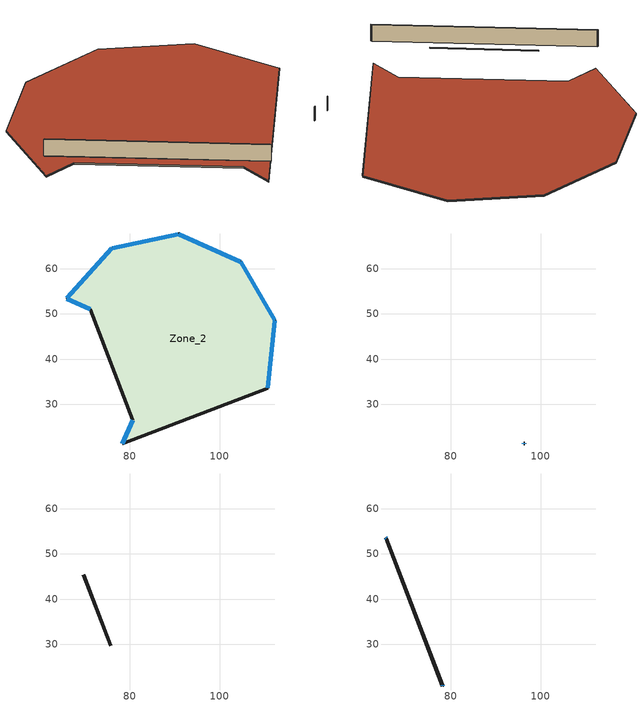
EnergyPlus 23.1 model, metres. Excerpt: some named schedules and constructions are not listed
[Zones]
Zone_2
 floor ground (Zone_2:f9UnderGroundSlabCF): 110.62,33.53 78.41,21.17 80.76,26.46 71.33,51.02 66.04,53.38 76.13,64.59 90.88,67.72 104.66,61.59 112.2,48.53 z0
 wall outside (90.1-2019 Nonresidential CZ 0 Exterior Wall (Mass)): 110.62,33.53 112.2,48.53 104.66,61.59 90.88,67.72 76.13,64.59 66.04,53.38 71.33,51.02 80.76,26.46 78.41,21.17 110.62,33.53 z0:0.25
 window (90.1-2019 Nonresidential CZ 0 Glazing (Operable)): 110.63,33.61 112.19,48.45 / 112.16,48.6 104.7,61.52 / 104.58,61.62 90.95,67.69 / 90.8,67.7 76.21,64.6 / 76.08,64.53 66.1,53.44 / 66.11,53.35 71.26,51.06 / 80.73,26.38 78.44,21.24 z0.08:0.17
 roof outside (300mmInsulation 200mmConcrete): 110.62,33.53 112.2,48.53 104.66,61.59 90.88,67.72 76.13,64.59 66.04,53.38 71.33,51.02 80.76,26.46 78.41,21.17 110.56,33.41 z0.25
Zone_3
 wall outside (90.1-2019 Nonresidential CZ 0 Exterior Wall (Mass)): 96.44,21.26 96.43,21.32 96.28,21.3 96.29,21.24 96.44,21.26 z1.45:3.93
 window (90.1-2019 Nonresidential CZ 0 Glazing (Operable)): 96.43,21.29 96.43,21.3 / 96.28,21.28 96.28,21.26 z1.47:3.91; 96.34,21.25 96.38,21.26 / 96.37,21.32 96.33,21.31 z1.5:3.88
Zone_0
 floor outside (90.1-2019 Nonresidential CZ 0 Exterior Floor (Mass)): 69.78,45.41 69.83,45.4 75.88,29.63 75.85,29.59 69.77,45.34 z3.5
 wall outside (90.1-2019 Nonresidential CZ 0 Exterior Wall (Mass)): 69.78,45.41 75.85,29.59 / 75.88,29.63 69.83,45.4 z3.5:3.65
 roof outside (300mmInsulation 200mmConcrete): 69.78,45.41 75.85,29.59 75.88,29.63 69.83,45.4 z3.65
Zone_1
 floor outside (90.1-2019 Nonresidential CZ 0 Exterior Floor (Mass)): 65.59,53.58 65.79,53.49 78.29,20.92 78.2,20.71 65.53,53.46 z4
 wall outside (90.1-2019 Nonresidential CZ 0 Exterior Wall (Mass)): 65.79,53.49 65.59,53.58 78.2,20.71 78.29,20.92 65.79,53.49 z4:7
 window (90.1-2019 Nonresidential CZ 0 Glazing (Operable)): 65.74,53.51 65.63,53.56 / 78.23,20.76 78.27,20.87 z4.05:6.95
 roof outside (300mmInsulation 200mmConcrete): 65.59,53.58 78.2,20.71 78.29,20.92 65.79,53.49 z7
[Schedule:Day:Hourly]
e875c2c1-33eb-4340-bac8-a56c702561a6: Fraction, 0, 0, 0, 0, 0, 0, 0, 0, 0, 1, 1, 1, 1, 1, 1, 1, 1, 1, 0, 0, 0, 0, 0, 0
70825f18-8da8-4332-bfc3-61e7c4e8bcef: Fraction, 0, 0, 0, 0, 0, 0, 0, 0, 0, 0, 1, 1, 1, 1, 1, 1, 1, 1, 0, 0, 0, 0, 0, 0
729573d7-71c6-42c8-85f7-d8f8c66a5f79: Fraction, 0, 0, 0, 0, 0, 0, 0, 0, 0, 1, 1, 1, 1, 1, 1, 1, 1, 0, 0, 0, 0, 0, 0, 0
524e99be-5b03-43ee-a7de-44d49b4768ec: Fraction, 0, 0, 0, 0, 1, 1, 1, 1, 0, 0, 1, 1, 0, 0, 0, 0, 0, 0, 0, 0, 0, 0, 0, 0
92692186-2f7f-4d47-890e-6b92332f1f8b: Fraction, 0, 1, 1, 1, 1, 1, 1, 1, 1, 1, 0, 0, 0, 0, 0, 1, 1, 0, 0, 0, 0, 0, 0, 0
adbe388b-5265-4435-8fb8-9c1409357593: Fraction, 1, 1, 1, 0, 1, 1, 1, 1, 0, 0, 1, 1, 1, 1, 1, 1, 1, 1, 0, 0, 0, 0, 0, 0
b7d54bdb-6fd5-4be0-81e5-f27381500a62: Fraction, 0, 1, 0, 0, 0, 0, 0, 0, 0, 0, 1, 0, 0, 0, 1, 1, 1, 1, 1, 0, 0, 0, 0, 1
929197b3-745d-4a7f-b3dd-b51471b3c15e: Fraction, 1, 1, 1, 1, 1, 0, 1, 1, 1, 0, 0, 0, 0, 1, 1, 0, 0, 0, 0, 0, 0, 0, 0, 1
66f1f53c-8ac4-4087-b2ab-c92052b2bb0e: Fraction, 1, 1, 1, 1, 1, 1, 0, 0, 0, 0, 0, 1, 1, 1, 1, 1, 1, 0, 0, 0, 0, 0, 0, 0
012405a5-b53c-4477-8b05-fd745fe6442c: Fraction, 0, 1, 1, 1, 1, 1, 1, 0, 0, 0, 0, 1, 1, 1, 1, 0, 0, 0, 0, 0, 0, 0, 0, 0
17c84cb2-c399-4a9a-8634-239cc3e22d39: Fraction, 0, 0, 1, 1, 1, 1, 1, 0, 0, 0, 1, 1, 1, 1, 0, 0, 0, 0, 0, 0, 0, 0, 0, 0
38ba1d42-4031-4eeb-83e0-3573a33b264c: Fraction, 1, 1, 1, 1, 1, 1, 1, 1, 1, 0, 0, 0, 0, 0, 0, 0, 0, 0, 1, 1, 1, 1, 1, 1
76399463-018d-48cb-9062-cbabc5357765: Fraction, 1, 1, 1, 1, 1, 1, 1, 0, 0, 1, 1, 1, 0, 0, 0, 0, 0, 0, 0, 0, 0, 0, 0, 0
4d96ae34-a9eb-4f39-ab75-0a0641c9e9d9: Fraction, 1, 1, 1, 1, 1, 1, 1, 1, 0, 1, 1, 0, 0, 0, 1, 1, 0, 0, 0, 0, 0, 0, 0, 0
f68b3fb3-0a50-4257-b3a4-2aa5638a6c26: Fraction, 0, 0, 0, 1, 1, 1, 0, 0, 0, 1, 1, 1, 1, 1, 1, 1, 1, 1, 0, 0, 0, 0, 0, 0
33c2fc03-03cb-478d-8977-c07d333add81: Fraction, 0, 0, 0, 0, 0, 0, 0, 1, 1, 1, 1, 0, 0, 0, 0, 0, 0, 0, 0, 0, 0, 0, 0, 1
f18a85af-238c-4b20-a0c4-13b0550cfc4d: Fraction, 1, 1, 1, 1, 1, 1, 1, 1, 0, 0, 0, 1, 1, 1, 1, 0, 0, 0, 1, 1, 1, 1, 1, 1
5f8b2cdf-1494-4ebc-83ec-6081a9e8d121: Fraction, 1, 1, 1, 1, 1, 1, 1, 1, 1, 1, 1, 1, 1, 1, 1, 0, 0, 0, 0, 1, 1, 1, 0, 1
f79cb550-feb6-4479-8f34-08a952cc3020: Fraction, 1, 1, 1, 1, 1, 1, 1, 1, 0, 0, 1, 1, 0, 1, 0, 0, 0, 0, 0, 0, 0, 0, 0, 1
029c0c60-348a-4398-b7cb-0039879f5b0a: Fraction, 1, 1, 1, 1, 1, 1, 1, 0, 0, 0, 1, 0, 0, 0, 0, 0, 0, 0, 0, 1, 1, 1, 1, 1
df680b18-d2be-4927-9691-c3d6fa0828a0: Fraction, 1, 1, 1, 1, 1, 0, 0, 0, 0, 0, 1, 1, 1, 1, 1, 1, 1, 0, 0, 0, 0, 0, 0, 0
290182e4-68d6-4a4b-b00e-7052e87edb71: Fraction, 1, 1, 1, 1, 1, 1, 1, 1, 1, 1, 0, 0, 0, 0, 0, 0, 1, 0, 0, 0, 0, 0, 0, 0
423a57e6-67cb-43aa-9bc5-75339efd9b68: Fraction, 1, 1, 1, 1, 1, 1, 1, 1, 1, 1, 1, 1, 0, 0, 0, 0, 0, 0, 0, 0, 0, 1, 1, 1
ce864e3c-a789-4391-997a-7b8d331ae3b5: Fraction, 1, 1, 1, 1, 1, 1, 1, 0, 0, 0, 1, 1, 1, 1, 1, 1, 1, 0, 0, 0, 0, 1, 1, 1
c3a0d53d-5b1b-461d-b35c-36ea7dfdfa06: Fraction, 1, 1, 1, 1, 1, 1, 1, 1, 0, 0, 1, 1, 1, 1, 0, 1, 1, 1, 1, 1, 1, 1, 1, 1
[Schedule:Week:Daily]
CoolAvail_Zone_3_38: 92692186-2f7f-4d47-890e-6b92332f1f8b, adbe388b-5265-4435-8fb8-9c1409357593, 524e99be-5b03-43ee-a7de-44d49b4768ec, b7d54bdb-6fd5-4be0-81e5-f27381500a62, 929197b3-745d-4a7f-b3dd-b51471b3c15e, 66f1f53c-8ac4-4087-b2ab-c92052b2bb0e, 012405a5-b53c-4477-8b05-fd745fe6442c, 92692186-2f7f-4d47-890e-6b92332f1f8b, 92692186-2f7f-4d47-890e-6b92332f1f8b, 92692186-2f7f-4d47-890e-6b92332f1f8b, 92692186-2f7f-4d47-890e-6b92332f1f8b, 92692186-2f7f-4d47-890e-6b92332f1f8b
CoolAvail_Zone_3_39: e875c2c1-33eb-4340-bac8-a56c702561a6, 17c84cb2-c399-4a9a-8634-239cc3e22d39, 38ba1d42-4031-4eeb-83e0-3573a33b264c, 76399463-018d-48cb-9062-cbabc5357765, 4d96ae34-a9eb-4f39-ab75-0a0641c9e9d9, f68b3fb3-0a50-4257-b3a4-2aa5638a6c26, 70825f18-8da8-4332-bfc3-61e7c4e8bcef, e875c2c1-33eb-4340-bac8-a56c702561a6, e875c2c1-33eb-4340-bac8-a56c702561a6, e875c2c1-33eb-4340-bac8-a56c702561a6, e875c2c1-33eb-4340-bac8-a56c702561a6, e875c2c1-33eb-4340-bac8-a56c702561a6
CoolAvail_Zone_3_40: 729573d7-71c6-42c8-85f7-d8f8c66a5f79, 33c2fc03-03cb-478d-8977-c07d333add81, f18a85af-238c-4b20-a0c4-13b0550cfc4d, 5f8b2cdf-1494-4ebc-83ec-6081a9e8d121, f79cb550-feb6-4479-8f34-08a952cc3020, 029c0c60-348a-4398-b7cb-0039879f5b0a, df680b18-d2be-4927-9691-c3d6fa0828a0, 729573d7-71c6-42c8-85f7-d8f8c66a5f79, 729573d7-71c6-42c8-85f7-d8f8c66a5f79, 729573d7-71c6-42c8-85f7-d8f8c66a5f79, 729573d7-71c6-42c8-85f7-d8f8c66a5f79, 729573d7-71c6-42c8-85f7-d8f8c66a5f79
CoolAvail_Zone_3_41: 290182e4-68d6-4a4b-b00e-7052e87edb71, 423a57e6-67cb-43aa-9bc5-75339efd9b68, ce864e3c-a789-4391-997a-7b8d331ae3b5, c3a0d53d-5b1b-461d-b35c-36ea7dfdfa06, 1cf9d5d0-e01f-4b62-b737-a25d9e5950db, af0615d9-d202-40b1-9b89-4090d86302e1, c6447eec-3a58-4f37-8906-a21e231ef2c3, 290182e4-68d6-4a4b-b00e-7052e87edb71, 290182e4-68d6-4a4b-b00e-7052e87edb71, 290182e4-68d6-4a4b-b00e-7052e87edb71, 290182e4-68d6-4a4b-b00e-7052e87edb71, 290182e4-68d6-4a4b-b00e-7052e87edb71
CoolAvail_Zone_3_42: faffb24f-30e2-4082-bf1a-b9cf3b0624f0, f7426cb6-5e14-4a87-8614-6193fd1f26c7, 95b07865-250e-4d42-bd75-f7c29cb04c75, a93670e1-612f-40aa-b1d6-57e1b49ab159, 3816190b-fb87-4db3-b7a4-245fadef04b7, 3c5e134f-e485-4f62-b171-e24513e50e91, f62859df-728a-4610-a99e-01ac8130418d, faffb24f-30e2-4082-bf1a-b9cf3b0624f0, faffb24f-30e2-4082-bf1a-b9cf3b0624f0, faffb24f-30e2-4082-bf1a-b9cf3b0624f0, faffb24f-30e2-4082-bf1a-b9cf3b0624f0, faffb24f-30e2-4082-bf1a-b9cf3b0624f0
CoolAvail_Zone_3_43: 5a3c6661-a333-42d6-b0d7-29f69606541b, abe93fb1-ed84-450c-9a2c-cf57605837b7, 2fe5a8a2-e6a3-40d4-914c-bfccdf285b50, ef2d0706-9c20-4c88-99e1-a95dd35bcc12, a946dff7-b527-43cb-b0c9-4201fb89c084, 605b4103-465c-42a6-953f-f3eb62e5f47d, e6760a35-8cc3-48bd-b8bb-57fa78c38ade, 5a3c6661-a333-42d6-b0d7-29f69606541b, 5a3c6661-a333-42d6-b0d7-29f69606541b, 5a3c6661-a333-42d6-b0d7-29f69606541b, 5a3c6661-a333-42d6-b0d7-29f69606541b, 5a3c6661-a333-42d6-b0d7-29f69606541b
CoolAvail_Zone_3_44: f173482a-a385-42b7-ad15-f5ccdc01c150, d7b48fce-3c67-4916-81ea-7ac9c75cc52f, 3d7a62b3-9486-419e-aeda-0af0b3e7cea8, 92e7d265-78d5-46a2-bc65-9801fdca2dc1, dde987ef-9efa-4d26-81ae-43e1800f5d77, cfc57363-e6de-41f1-8fdb-480f123920e9, c1d14a0c-6b72-4cd9-845d-1ee67bf4291a, f173482a-a385-42b7-ad15-f5ccdc01c150, f173482a-a385-42b7-ad15-f5ccdc01c150, f173482a-a385-42b7-ad15-f5ccdc01c150, f173482a-a385-42b7-ad15-f5ccdc01c150, f173482a-a385-42b7-ad15-f5ccdc01c150
CoolAvail_Zone_3_45: 181ea847-d0de-423a-abf4-fb0490819151, 63b8096c-c989-4ed2-b6ba-e0561cdfc7f0, 43d6fa5a-dd79-47b1-b502-a4c22b988c45, 00ae2bac-767f-4cb2-b48c-2879ed9d14a3, 38ba1d42-4031-4eeb-83e0-3573a33b264c, e85306c3-c536-4f2d-a4a0-d5ec66197726, 181ea847-d0de-423a-abf4-fb0490819151, 181ea847-d0de-423a-abf4-fb0490819151, 181ea847-d0de-423a-abf4-fb0490819151, 181ea847-d0de-423a-abf4-fb0490819151, 181ea847-d0de-423a-abf4-fb0490819151, 181ea847-d0de-423a-abf4-fb0490819151
CoolAvail_Zone_3_46: 739ec7ec-4bc1-42b0-a918-989bfb21b101, f7426cb6-5e14-4a87-8614-6193fd1f26c7, 71392f6a-5dee-442b-8172-5635fb8a4c01, 90942d99-65ae-4ba7-b70a-98df309208e8, 91164fd0-b3ff-4f98-aa20-af2acce977ad, 03da1163-d572-4a78-a84f-729ea8fe82d9, d0882e66-2692-4ff9-b758-98cc1d9c5b9b, 739ec7ec-4bc1-42b0-a918-989bfb21b101, 739ec7ec-4bc1-42b0-a918-989bfb21b101, 739ec7ec-4bc1-42b0-a918-989bfb21b101, 739ec7ec-4bc1-42b0-a918-989bfb21b101, 739ec7ec-4bc1-42b0-a918-989bfb21b101
CoolAvail_Zone_3_47: 5566fbef-4d73-48ca-9f40-3ec1b5a72e10, 4f7a6507-690e-4bcb-94a9-3a9b44bc0920, 5e4f0f79-e0cc-4813-bf6a-406255feb666, 58501592-fb72-4966-adfa-d7013ecdc06d, fc049c40-90fe-4d66-80ea-19a751c3d522, e7c8b772-da3f-4bc5-81c8-dda3bdb91be2, 18bdfb9b-b7b3-45e3-8d93-77785f45fa99, 5566fbef-4d73-48ca-9f40-3ec1b5a72e10, 5566fbef-4d73-48ca-9f40-3ec1b5a72e10, 5566fbef-4d73-48ca-9f40-3ec1b5a72e10, 5566fbef-4d73-48ca-9f40-3ec1b5a72e10, 5566fbef-4d73-48ca-9f40-3ec1b5a72e10
CoolAvail_Zone_3_48: b06ec4cd-43dd-488c-bc95-c74ecea6d3b6, c260d8fb-5925-4963-a4eb-2edc12838b0b, 70f4e378-d05c-4dab-9667-142988e4f722, e8eab466-2624-41fb-8b0c-4664f74cbad2, b08382f8-313c-4907-b22a-d3ef89dbbf5c, e8a97a13-e9a6-4d8a-a8ab-fcbb9cc4c298, f6b3243c-2d84-46d5-9796-9a5ddf19fee4, b06ec4cd-43dd-488c-bc95-c74ecea6d3b6, b06ec4cd-43dd-488c-bc95-c74ecea6d3b6, b06ec4cd-43dd-488c-bc95-c74ecea6d3b6, b06ec4cd-43dd-488c-bc95-c74ecea6d3b6, b06ec4cd-43dd-488c-bc95-c74ecea6d3b6
CoolAvail_Zone_3_49: ccc1119f-6cab-4e5f-abcf-c8a57137b586, 747e64b5-3277-4deb-934e-619e16aec101, 86db980e-2567-4c6d-ae33-e71eae0df497, 9fc00d31-82bc-4145-96ae-a324d2d4ed51, fb244a17-40ff-4b78-91ff-975e53426f3a, 698c8480-a123-424b-9255-c1be9698df34, 173d5ee8-f15e-4ba2-a6ff-5900d6aee6d9, ccc1119f-6cab-4e5f-abcf-c8a57137b586, ccc1119f-6cab-4e5f-abcf-c8a57137b586, ccc1119f-6cab-4e5f-abcf-c8a57137b586, ccc1119f-6cab-4e5f-abcf-c8a57137b586, ccc1119f-6cab-4e5f-abcf-c8a57137b586
CoolAvail_Zone_3_50: 2e0d2c61-e113-4a01-bb40-a345935b6e79, f18a85af-238c-4b20-a0c4-13b0550cfc4d, 7ec5b542-a887-442b-b8ce-184d2c2f0b51, b04acb9c-f109-44fd-be02-8a185fb62990, e169b902-6cab-4e49-a51e-5d7198b16a8a, 8ddefea3-1229-4ff8-b10f-e600afa0ae3f, 2aee5d48-d086-401c-a08c-6c7f065cf294, 2e0d2c61-e113-4a01-bb40-a345935b6e79, 2e0d2c61-e113-4a01-bb40-a345935b6e79, 2e0d2c61-e113-4a01-bb40-a345935b6e79, 2e0d2c61-e113-4a01-bb40-a345935b6e79, 2e0d2c61-e113-4a01-bb40-a345935b6e79
CoolAvail_Zone_3_51: 3036f64c-65a6-4a0b-bfdd-eebf5f0624ba, d6353c2f-821b-4902-acc7-81d2d602c538, 120b24bb-0edf-411b-a657-c0eaacc17488, 4166575c-d4b6-49da-9164-6aa194fecd2f, 37011906-ee00-41e3-b5bc-c35b520f8c8b, 4fbf929c-7184-4de0-bcf3-c4286f14e9fa, 5d1ae596-6fe0-462f-a339-2f0c49455dfd, 3036f64c-65a6-4a0b-bfdd-eebf5f0624ba, 3036f64c-65a6-4a0b-bfdd-eebf5f0624ba, 3036f64c-65a6-4a0b-bfdd-eebf5f0624ba, 3036f64c-65a6-4a0b-bfdd-eebf5f0624ba, 3036f64c-65a6-4a0b-bfdd-eebf5f0624ba
CoolAvail_Zone_3_52: 72818214-ef4c-42ba-9fd9-47df546f0ad2, 72818214-ef4c-42ba-9fd9-47df546f0ad2, 72818214-ef4c-42ba-9fd9-47df546f0ad2, 72818214-ef4c-42ba-9fd9-47df546f0ad2, 72818214-ef4c-42ba-9fd9-47df546f0ad2, 72818214-ef4c-42ba-9fd9-47df546f0ad2, 72818214-ef4c-42ba-9fd9-47df546f0ad2, 72818214-ef4c-42ba-9fd9-47df546f0ad2, 72818214-ef4c-42ba-9fd9-47df546f0ad2, 72818214-ef4c-42ba-9fd9-47df546f0ad2, 72818214-ef4c-42ba-9fd9-47df546f0ad2, 72818214-ef4c-42ba-9fd9-47df546f0ad2
NatVentAvail_Zone_3_0: cda194cc-5e9d-4444-a2bb-011e9841d2bb, b83bdd8b-d4d8-44d2-9abb-3ad7ae13d9f2, ef836ff2-c3f8-41b3-b557-3f870a8d1886, 000c6241-fb89-4b48-b4a1-a8fd91b2f650, 13aac451-812e-4612-8802-8386084d1fea, 48ca6d5d-ad4b-4e5a-8059-33808514157c, 4bf29e69-8362-4e94-bd09-a3cbcc864303, cda194cc-5e9d-4444-a2bb-011e9841d2bb, cda194cc-5e9d-4444-a2bb-011e9841d2bb, cda194cc-5e9d-4444-a2bb-011e9841d2bb, cda194cc-5e9d-4444-a2bb-011e9841d2bb, cda194cc-5e9d-4444-a2bb-011e9841d2bb
NatVentAvail_Zone_3_1: 80639a06-5a60-45d1-afe1-75fcade8a0e7, 5a32b2d1-b2df-41a8-9418-d69b7768c2fc, 36b6297c-8ffd-423c-85b4-2ea1b2e8b076, b719a69b-7650-4b5b-bdc9-111263179bbb, 074a8b27-0501-4224-8cf2-84de5bc5ff17, 5bf29d4a-7daa-4501-84f7-fc5b4cc2abd7, f329d8a8-73ae-4555-90da-7d45138b2170, 80639a06-5a60-45d1-afe1-75fcade8a0e7, 80639a06-5a60-45d1-afe1-75fcade8a0e7, 80639a06-5a60-45d1-afe1-75fcade8a0e7, 80639a06-5a60-45d1-afe1-75fcade8a0e7, 80639a06-5a60-45d1-afe1-75fcade8a0e7
NatVentAvail_Zone_3_2: e9761e64-636f-4573-9c93-6d513d939e79, 23db5bf7-77b8-4833-9978-589a837686f6, 074a8b27-0501-4224-8cf2-84de5bc5ff17, e5f9ec12-5e39-4199-af05-94f03a3e25a4, b83bdd8b-d4d8-44d2-9abb-3ad7ae13d9f2, eb7a4980-c201-4ca5-be03-881936c7cf5d, 6d83b3bb-9154-4a64-88a0-6f17c4325e55, e9761e64-636f-4573-9c93-6d513d939e79, e9761e64-636f-4573-9c93-6d513d939e79, e9761e64-636f-4573-9c93-6d513d939e79, e9761e64-636f-4573-9c93-6d513d939e79, e9761e64-636f-4573-9c93-6d513d939e79
NatVentAvail_Zone_3_3: 1eee28e5-ee90-437b-b7cd-ae15adecea44, a2190c1e-c73e-4fa8-8efa-437addf6b621, 8f9638a0-40e6-4a6e-a500-6ee500d443ec, 57c51677-e22e-445e-b1c6-7d2fb621fc6f, b1306c91-b1d5-411b-8a26-2208a32de6a3, cda194cc-5e9d-4444-a2bb-011e9841d2bb, e32fc8a5-3eef-4bb6-987e-32df89e63233, 1eee28e5-ee90-437b-b7cd-ae15adecea44, 1eee28e5-ee90-437b-b7cd-ae15adecea44, 1eee28e5-ee90-437b-b7cd-ae15adecea44, 1eee28e5-ee90-437b-b7cd-ae15adecea44, 1eee28e5-ee90-437b-b7cd-ae15adecea44
NatVentAvail_Zone_3_4: dcaa86ef-e9fb-46bd-86e1-a6976a153816, e6b4a27e-31f1-4ca9-a03e-3276a14aff37, c2b65e34-048a-4c1c-8b33-6ae6f153e86b, 0b8a5f2c-5a0d-446a-8de0-982289e848a5, 37deabbe-b4fe-4789-acd3-9bff9d01149e, 3e9f40f4-91cc-449c-9904-a7c1da53eff9, e6b4a27e-31f1-4ca9-a03e-3276a14aff37, dcaa86ef-e9fb-46bd-86e1-a6976a153816, dcaa86ef-e9fb-46bd-86e1-a6976a153816, dcaa86ef-e9fb-46bd-86e1-a6976a153816, dcaa86ef-e9fb-46bd-86e1-a6976a153816, dcaa86ef-e9fb-46bd-86e1-a6976a153816
NatVentAvail_Zone_3_5: 1bfe8458-99b7-412e-a47d-20285435c8c2, 156d4961-506b-48b9-ae6e-0868a94b96e2, 162bf6ba-4465-4604-8f0f-5f213edce50d, b239130d-4665-4475-a295-183359f20aaf, 913612b9-6291-47ac-a7bb-464249a89323, 2fda1470-fb51-4703-99a6-3823311bb509, 7883c5e0-e404-40aa-a81a-aeb034e1464d, 1bfe8458-99b7-412e-a47d-20285435c8c2, 1bfe8458-99b7-412e-a47d-20285435c8c2, 1bfe8458-99b7-412e-a47d-20285435c8c2, 1bfe8458-99b7-412e-a47d-20285435c8c2, 1bfe8458-99b7-412e-a47d-20285435c8c2
NatVentAvail_Zone_3_6: 64aa29a0-952c-4637-b72f-c8e8db5103c8, f5cff9c3-9cb6-4d21-b0a2-521715a778e0, b67beebe-0bc3-43b2-b68d-b07029ccf292, e214a3eb-9d87-44c8-91d7-31edc9670ff7, fee7e8f0-5e84-4c07-82ee-1a94bce97a4d, 6453e660-a1d2-4e32-a338-b2f8aa5226b7, 7f9d87a3-894d-43d8-9202-93be4400e511, 64aa29a0-952c-4637-b72f-c8e8db5103c8, 64aa29a0-952c-4637-b72f-c8e8db5103c8, 64aa29a0-952c-4637-b72f-c8e8db5103c8, 64aa29a0-952c-4637-b72f-c8e8db5103c8, 64aa29a0-952c-4637-b72f-c8e8db5103c8
NatVentAvail_Zone_3_7: 4148b2de-6607-4c7a-9cbc-18a34464939b, 34ca2ab0-714b-4a44-b072-9d2341b47ae1, c256fe91-5958-450f-86ae-ae42d4f7cde2, d93a3a15-d3aa-4052-9e6d-8dbcbb149d19, 06597ffd-49e7-4116-9c75-3b2f9d7f9a53, 2c73cf4e-5614-478e-bd68-3a7b1cd78920, ef288146-700b-4ae2-87e9-5f70d82bf091, 4148b2de-6607-4c7a-9cbc-18a34464939b, 4148b2de-6607-4c7a-9cbc-18a34464939b, 4148b2de-6607-4c7a-9cbc-18a34464939b, 4148b2de-6607-4c7a-9cbc-18a34464939b, 4148b2de-6607-4c7a-9cbc-18a34464939b
NatVentAvail_Zone_3_8: 2c5a046a-6162-43a1-bf34-e12b1bb4afca, 3de0b9de-5457-492e-8f44-f66ccf0d4dd8, f70ac8b8-148c-4035-a7ce-8549e799eb5f, 57bdcdb9-d7e9-4538-a6a3-079c39172b12, 3bc58e63-3b6c-4510-8232-f746acaca14b, c68c349d-1217-4d41-9134-2781d9f78856, 53662cc7-27a7-42d5-94a4-ad642c79c505, 2c5a046a-6162-43a1-bf34-e12b1bb4afca, 2c5a046a-6162-43a1-bf34-e12b1bb4afca, 2c5a046a-6162-43a1-bf34-e12b1bb4afca, 2c5a046a-6162-43a1-bf34-e12b1bb4afca, 2c5a046a-6162-43a1-bf34-e12b1bb4afca
NatVentAvail_Zone_3_9: 7b8f1e26-c43e-48b1-94f5-96a89fc507be, 21cc7a26-70e5-4413-9421-04b019051ffb, 53662cc7-27a7-42d5-94a4-ad642c79c505, ed505e32-62fb-4ab5-b6c5-2a99a962837b, ed56da98-3fbd-464b-923e-86c059e7942d, 43075505-0f4e-443a-9744-8d72cfc9c73b, 0684f05b-dfbf-4a38-a0ca-1fa253013bbc, 7b8f1e26-c43e-48b1-94f5-96a89fc507be, 7b8f1e26-c43e-48b1-94f5-96a89fc507be, 7b8f1e26-c43e-48b1-94f5-96a89fc507be, 7b8f1e26-c43e-48b1-94f5-96a89fc507be, 7b8f1e26-c43e-48b1-94f5-96a89fc507be
NatVentAvail_Zone_3_10: 2cbb73d9-4bc9-4098-a028-a12c3544b279, 53662cc7-27a7-42d5-94a4-ad642c79c505, f73acc29-f307-4d2a-8cef-864ca8afc0ee, 6291edee-d9c0-4749-bb1f-a35c1475bca7, cc205920-f992-4021-8981-d8fbf4d60990, 943330d4-05bd-4b42-a4ba-7c85b9a5ca0e, 90410ad6-34d6-4e4a-af1f-d3a56764798f, 2cbb73d9-4bc9-4098-a028-a12c3544b279, 2cbb73d9-4bc9-4098-a028-a12c3544b279, 2cbb73d9-4bc9-4098-a028-a12c3544b279, 2cbb73d9-4bc9-4098-a028-a12c3544b279, 2cbb73d9-4bc9-4098-a028-a12c3544b279
NatVentAvail_Zone_3_11: 53662cc7-27a7-42d5-94a4-ad642c79c505, 58511f61-423d-42dc-9b45-dd21615ca0cd, 85abc962-3c00-47de-9420-303df50a6edc, 7e74ac51-464e-481d-bdb2-97a151e167eb, 7c7bb245-ae3e-4962-a2d6-8da36a94d503, 796e583e-7987-45c4-bcfe-8270d040f984, 8aea9fd3-bf15-4a1c-941c-b60759fade6b, 53662cc7-27a7-42d5-94a4-ad642c79c505, 53662cc7-27a7-42d5-94a4-ad642c79c505, 53662cc7-27a7-42d5-94a4-ad642c79c505, 53662cc7-27a7-42d5-94a4-ad642c79c505, 53662cc7-27a7-42d5-94a4-ad642c79c505
NatVentAvail_Zone_3_12: fbada39a-d0ec-4006-bb95-00532e9695d3, 71cab349-7245-4864-8b87-5e6435b9a3dd, 71c769b7-286b-4c87-9b77-41f611e0512e, 479df671-87e3-4572-9bc1-2e2d89284f31, d7e0c081-0592-46f1-adc0-0a610bb8e463, 30a48b52-7b45-485a-a42f-d0194116455b, 943ff4a9-22c4-4fd8-b325-df8a80c64d41, fbada39a-d0ec-4006-bb95-00532e9695d3, fbada39a-d0ec-4006-bb95-00532e9695d3, fbada39a-d0ec-4006-bb95-00532e9695d3, fbada39a-d0ec-4006-bb95-00532e9695d3, fbada39a-d0ec-4006-bb95-00532e9695d3
NatVentAvail_Zone_3_13: 63a08116-6c7c-4fdd-b783-4ceece9a90ac, e8b0db27-c3c1-4e4f-a683-a7a2a02bd9a7, ba5220bd-880d-460b-af97-194eb8648b3f, 31ae866d-aa35-4bf3-a25f-b09019c6996d, a81702c1-508f-4bb2-8f78-662fc3d68e0e, 43b20d90-fd3e-470f-863b-150ec8d5c2d3, 951f6492-bbad-4820-8d4e-48725a1a8001, 63a08116-6c7c-4fdd-b783-4ceece9a90ac, 63a08116-6c7c-4fdd-b783-4ceece9a90ac, 63a08116-6c7c-4fdd-b783-4ceece9a90ac, 63a08116-6c7c-4fdd-b783-4ceece9a90ac, 63a08116-6c7c-4fdd-b783-4ceece9a90ac
NatVentAvail_Zone_3_14: 95446397-fbfa-4e03-96af-8749044e6650, 46e945ea-14ee-4ce8-b56d-d30ae93a9b7b, bf9c3c1c-7af9-4951-8941-f90b6e50cf81, c64801ae-47e2-4672-a498-6cfa63ab2b8d, f2a5b2bb-c5e4-4841-b5f4-95cd7808b0ac, 59557010-4a43-43e4-b319-5be61c0b8987, ebd17e57-5c81-4511-9532-5c2539eabf89, 95446397-fbfa-4e03-96af-8749044e6650, 95446397-fbfa-4e03-96af-8749044e6650, 95446397-fbfa-4e03-96af-8749044e6650, 95446397-fbfa-4e03-96af-8749044e6650, 95446397-fbfa-4e03-96af-8749044e6650
NatVentAvail_Zone_3_15: 4bc5fbd9-098b-4355-a1bd-316bba974bdc, 68cab2ad-1bc8-4a5a-9025-215e25d26928, a816741d-4476-42ce-83a1-f740e8d813da, 7ec5b542-a887-442b-b8ce-184d2c2f0b51, 74160ec6-8c2e-4859-b0a1-4703fb823deb, d9a7d495-1400-4207-a5b2-4f5d297f9b5c, 37d8a3c1-b61b-48c3-973f-006ad89e6c1d, 4bc5fbd9-098b-4355-a1bd-316bba974bdc, 4bc5fbd9-098b-4355-a1bd-316bba974bdc, 4bc5fbd9-098b-4355-a1bd-316bba974bdc, 4bc5fbd9-098b-4355-a1bd-316bba974bdc, 4bc5fbd9-098b-4355-a1bd-316bba974bdc
NatVentAvail_Zone_3_16: 6064ae7f-6d17-4190-bbf0-dc020ef776fb, 534ec61e-1cf8-40a0-a2ae-38c04abb80f1, 5527ef15-c8d7-443d-bd61-c9b4a1aab107, c05e6bc4-0570-4d0c-b33f-0dacbfeeaabc, 1be12e5c-3f38-4c6e-9a6e-b07affd89860, ebdd0556-7c43-47c1-8633-35b13536ef26, 43ba3bd0-be67-4cdf-aab4-63baac8ac4ad, 6064ae7f-6d17-4190-bbf0-dc020ef776fb, 6064ae7f-6d17-4190-bbf0-dc020ef776fb, 6064ae7f-6d17-4190-bbf0-dc020ef776fb, 6064ae7f-6d17-4190-bbf0-dc020ef776fb, 6064ae7f-6d17-4190-bbf0-dc020ef776fb
NatVentAvail_Zone_3_17: 01779dd1-8734-4083-966e-1f4974417d7e, 3388e946-d1d8-4450-8d52-3817ae4db5cb, 935a7cfc-af5d-4c48-b61e-c61d309c6fd6, 4e19a0c0-c075-47d0-a4f0-2fbccc61bd60, f43a852d-f966-4d0e-8f0d-c83c73e75da1, b7ad3f67-d8e6-4307-a4b8-8e5af4364e9e, 7529590d-35f1-46c7-9fcd-2dba802ff89b, 01779dd1-8734-4083-966e-1f4974417d7e, 01779dd1-8734-4083-966e-1f4974417d7e, 01779dd1-8734-4083-966e-1f4974417d7e, 01779dd1-8734-4083-966e-1f4974417d7e, 01779dd1-8734-4083-966e-1f4974417d7e
NatVentAvail_Zone_3_18: 2d2dbd2d-e233-4425-8a76-cb73d1ddf4e1, 73bb3aaf-37f3-4e93-9b16-8aca5de169f1, f01847f7-c755-4127-a909-747a6c754313, 2d2dbd2d-e233-4425-8a76-cb73d1ddf4e1, d895ac34-3c10-4623-88a9-b5825310e188, cde267b6-41ee-4011-af48-4c5bd75578be, e4619910-e004-44d6-a2c5-3b61658a80b2, 2d2dbd2d-e233-4425-8a76-cb73d1ddf4e1, 2d2dbd2d-e233-4425-8a76-cb73d1ddf4e1, 2d2dbd2d-e233-4425-8a76-cb73d1ddf4e1, 2d2dbd2d-e233-4425-8a76-cb73d1ddf4e1, 2d2dbd2d-e233-4425-8a76-cb73d1ddf4e1
NatVentAvail_Zone_3_19: 2f846b7d-4e90-4677-be40-2cd029ca28af, af33409c-fae6-4813-9ea4-7b8a38484dc2, 7fd039e0-ef35-48bd-b2c2-e792dd8f9d7e, 1c8bdacb-b502-472a-81c6-e38a0b95445b, b2460d8e-d87f-4cba-9f8f-775eac77f5a6, 1b784d6c-48d4-4303-9826-862d0b680cb1, 6804394b-f6f6-4b90-892c-2ba71099656c, 2f846b7d-4e90-4677-be40-2cd029ca28af, 2f846b7d-4e90-4677-be40-2cd029ca28af, 2f846b7d-4e90-4677-be40-2cd029ca28af, 2f846b7d-4e90-4677-be40-2cd029ca28af, 2f846b7d-4e90-4677-be40-2cd029ca28af
NatVentAvail_Zone_3_20: 13553a2f-d9d2-4240-a385-b7af260cb900, 23cab065-1d6e-4068-8721-8af0bf850052, 2f846b7d-4e90-4677-be40-2cd029ca28af, f24d603b-4262-4087-83c7-e22d259f681f, 345e012e-f29a-48cc-a0f3-b4a2938315dd, 27670e14-a0cb-48b8-9b00-242205555260, b15e0205-bd7c-4c51-8609-c4480e878ee0, 13553a2f-d9d2-4240-a385-b7af260cb900, 13553a2f-d9d2-4240-a385-b7af260cb900, 13553a2f-d9d2-4240-a385-b7af260cb900, 13553a2f-d9d2-4240-a385-b7af260cb900, 13553a2f-d9d2-4240-a385-b7af260cb900
NatVentAvail_Zone_3_21: 5b806e40-b2f7-498e-a002-6dc64ed557a5, 156d4961-506b-48b9-ae6e-0868a94b96e2, f4800dba-eb40-47c2-8151-d0c7aa50a48d, abe93fb1-ed84-450c-9a2c-cf57605837b7, dd08c792-bee1-415f-a52b-05b9669661f9, 58253dc2-f281-478e-84f2-6a39a49687b9, 55e49432-01be-445e-bc60-63616e0e0842, 5b806e40-b2f7-498e-a002-6dc64ed557a5, 5b806e40-b2f7-498e-a002-6dc64ed557a5, 5b806e40-b2f7-498e-a002-6dc64ed557a5, 5b806e40-b2f7-498e-a002-6dc64ed557a5, 5b806e40-b2f7-498e-a002-6dc64ed557a5
NatVentAvail_Zone_3_22: 91164fd0-b3ff-4f98-aa20-af2acce977ad, 474dfdf5-063d-4f66-a700-82ae755690f7, ef9f56c0-5f8a-4c26-84d9-6e79dae30bf8, 4f496d91-b72f-4a4d-9022-a7bede476e09, cbf1e251-6a85-4993-aa89-a1d0d732ec92, 739ec7ec-4bc1-42b0-a918-989bfb21b101, f4be01cc-e6ad-4aea-b0df-2c7439cf106e, 91164fd0-b3ff-4f98-aa20-af2acce977ad, 91164fd0-b3ff-4f98-aa20-af2acce977ad, 91164fd0-b3ff-4f98-aa20-af2acce977ad, 91164fd0-b3ff-4f98-aa20-af2acce977ad, 91164fd0-b3ff-4f98-aa20-af2acce977ad
NatVentAvail_Zone_3_23: 461b894e-abf5-41b9-a37e-47c1720b9d65, be8c5c59-c48a-423f-8912-f91b36f97ecb, 762854f1-3cf3-4c3e-9e38-1a4a297e9b7a, b269c47b-0e88-431f-bda1-d4db86fd39b1, 0872502b-d52a-4cac-a9fc-1abbe2fb6d0f, 06e0437d-96c6-409e-a5cd-a4b63b522f7a, 1b4ec179-e813-4c51-bc11-c16bb2323581, 461b894e-abf5-41b9-a37e-47c1720b9d65, 461b894e-abf5-41b9-a37e-47c1720b9d65, 461b894e-abf5-41b9-a37e-47c1720b9d65, 461b894e-abf5-41b9-a37e-47c1720b9d65, 461b894e-abf5-41b9-a37e-47c1720b9d65
NatVentAvail_Zone_3_24: e93ff75a-f9ac-427a-a753-f7088b80e740, c3bfe584-c5c6-4d81-bae2-227116f4f192, 31d8f2f9-cddc-4bf4-8357-ba9a6323bd8b, fca0a2ba-c0d5-448f-8d3d-ea923beb0f48, 24c37682-b716-4d53-97b9-65f436b06a61, e40f99c2-526f-4eae-87fd-d6a633efa02b, b17cdfbf-f65e-4a64-adf4-6f241d17d7dc, e93ff75a-f9ac-427a-a753-f7088b80e740, e93ff75a-f9ac-427a-a753-f7088b80e740, e93ff75a-f9ac-427a-a753-f7088b80e740, e93ff75a-f9ac-427a-a753-f7088b80e740, e93ff75a-f9ac-427a-a753-f7088b80e740
NatVentAvail_Zone_3_25: 1459d0a8-45f5-406a-aa05-a4a340402309, 31a94fba-44eb-46e5-b9a8-e1ff6892ec1d, 181ea847-d0de-423a-abf4-fb0490819151, 60c33556-08b4-4739-a108-558f0118543c, baa2ca13-40b9-4147-b48d-26e447e29d0f, ac56e075-46ef-4bee-964e-0bdc8a028325, 600be837-3e63-4cd5-b3e7-72c8df15a40f, 1459d0a8-45f5-406a-aa05-a4a340402309, 1459d0a8-45f5-406a-aa05-a4a340402309, 1459d0a8-45f5-406a-aa05-a4a340402309, 1459d0a8-45f5-406a-aa05-a4a340402309, 1459d0a8-45f5-406a-aa05-a4a340402309
NatVentAvail_Zone_3_26: 5161d96a-6c50-4c86-a4fa-bfeefd35fb14, 384683ba-3fa6-4b66-9e08-8c2955d4c59b, f1b492cb-f10a-499e-92cc-13b60bbea790, b0dfc466-d79d-4597-9d1a-89daaf275401, 31ad4ada-9a4e-4ae4-85cf-e21ab2748d86, 14a48042-a32b-499c-9dba-c756818d7dd6, 35f17b8f-624e-4a01-80a0-416eddf0d5d5, 5161d96a-6c50-4c86-a4fa-bfeefd35fb14, 5161d96a-6c50-4c86-a4fa-bfeefd35fb14, 5161d96a-6c50-4c86-a4fa-bfeefd35fb14, 5161d96a-6c50-4c86-a4fa-bfeefd35fb14, 5161d96a-6c50-4c86-a4fa-bfeefd35fb14
NatVentAvail_Zone_3_27: 97161369-9f69-4912-93fc-70945a71d04b, 78559ec8-afc8-49c4-a74d-58945c180cc5, d35601e1-7a14-475b-8877-18b01fba0fe1, b1362a0b-839e-44e3-b796-3deff767ae77, f5c57efa-de45-4bab-8bdc-ebcafeb8047e, f845cbaf-e2e8-43c8-bad1-5fb7f4450b3d, 5772fee4-3adc-4433-bd05-4a05e86aae33, 97161369-9f69-4912-93fc-70945a71d04b, 97161369-9f69-4912-93fc-70945a71d04b, 97161369-9f69-4912-93fc-70945a71d04b, 97161369-9f69-4912-93fc-70945a71d04b, 97161369-9f69-4912-93fc-70945a71d04b
NatVentAvail_Zone_3_28: 2d263885-6f7b-4324-b544-a6bb61816b43, 37284a82-8252-470f-9d03-de775760e2c8, 6e422bd0-4822-47a4-adc7-d6022122d9fe, a9dde9e9-baf2-4a0d-b0f0-efce4a398970, 4e19a0c0-c075-47d0-a4f0-2fbccc61bd60, 1a739532-602a-40fb-9c3e-b7922212482f, 5b806e40-b2f7-498e-a002-6dc64ed557a5, 2d263885-6f7b-4324-b544-a6bb61816b43, 2d263885-6f7b-4324-b544-a6bb61816b43, 2d263885-6f7b-4324-b544-a6bb61816b43, 2d263885-6f7b-4324-b544-a6bb61816b43, 2d263885-6f7b-4324-b544-a6bb61816b43
NatVentAvail_Zone_3_29: d3557c94-8fd8-44f8-8973-0a629c95323a, bfa95559-0ed2-4a2c-8071-a4d3771395f0, f87fd9d1-1597-497e-b929-07ba976624b0, 4b4fbff2-dd7b-4873-bd45-f50a8e55e60d, 4e19a0c0-c075-47d0-a4f0-2fbccc61bd60, 4e19a0c0-c075-47d0-a4f0-2fbccc61bd60, aace832b-cd7e-4696-ad22-c3b3732ead66, d3557c94-8fd8-44f8-8973-0a629c95323a, d3557c94-8fd8-44f8-8973-0a629c95323a, d3557c94-8fd8-44f8-8973-0a629c95323a, d3557c94-8fd8-44f8-8973-0a629c95323a, d3557c94-8fd8-44f8-8973-0a629c95323a
NatVentAvail_Zone_3_30: f9ed3f87-69d7-47ba-a751-a3aa623edfcd, 53662cc7-27a7-42d5-94a4-ad642c79c505, 5d0a9bbc-01cd-47ef-b7fa-938ecb777600, 4ac2ceb4-15d1-45cc-b080-6a8e99855f31, 73d90ecc-2e29-4164-a7ee-38d7d77645dc, 15d2cc10-bd90-41f1-b69e-ed8d67715666, 058bd994-12e6-4a07-bf5d-2b3792443a7c, f9ed3f87-69d7-47ba-a751-a3aa623edfcd, f9ed3f87-69d7-47ba-a751-a3aa623edfcd, f9ed3f87-69d7-47ba-a751-a3aa623edfcd, f9ed3f87-69d7-47ba-a751-a3aa623edfcd, f9ed3f87-69d7-47ba-a751-a3aa623edfcd
NatVentAvail_Zone_3_31: 0fb3e318-43c5-41b7-9655-bf72d75d33c7, f24d603b-4262-4087-83c7-e22d259f681f, f87fd9d1-1597-497e-b929-07ba976624b0, 686d2ef1-2969-4a16-8d19-771af5faf03e, 608cbf22-0b2e-4bcf-a2f9-4d95fd8b3043, 29cb2b61-bd07-4fba-a6ba-5893b54789bf, becfecae-2e0f-4908-8de5-db57ce21900a, 0fb3e318-43c5-41b7-9655-bf72d75d33c7, 0fb3e318-43c5-41b7-9655-bf72d75d33c7, 0fb3e318-43c5-41b7-9655-bf72d75d33c7, 0fb3e318-43c5-41b7-9655-bf72d75d33c7, 0fb3e318-43c5-41b7-9655-bf72d75d33c7
NatVentAvail_Zone_3_32: 46860d8b-3200-43e6-8114-f5ec2a3bf554, 633237bb-e62f-4962-afd5-12c84cd16d2a, c5dff6cf-087e-431d-9d06-7d8a5a75e987, 61b25c20-bebc-422a-ae01-d50fb31a7f21, ab460918-4872-4737-a341-167e388f6648, 14451692-2799-42a9-b667-00d50317ecde, 8877199d-51bd-47ca-80a0-ec4b11f429f9, 46860d8b-3200-43e6-8114-f5ec2a3bf554, 46860d8b-3200-43e6-8114-f5ec2a3bf554, 46860d8b-3200-43e6-8114-f5ec2a3bf554, 46860d8b-3200-43e6-8114-f5ec2a3bf554, 46860d8b-3200-43e6-8114-f5ec2a3bf554
NatVentAvail_Zone_3_33: b94094ee-132c-4978-a804-94c3e9a4d925, 9d9726fb-dee4-4b7e-9655-d036c7577906, 2356f591-e9d0-40e3-aa7f-597cf639243f, 8479b2dd-8bc9-4d5e-bd47-bbf999be9e97, d8160bcc-43fa-4d3b-8a09-1815a6a5f2e4, f4800dba-eb40-47c2-8151-d0c7aa50a48d, 84f11e84-3898-411e-851b-9b3983b2c424, b94094ee-132c-4978-a804-94c3e9a4d925, b94094ee-132c-4978-a804-94c3e9a4d925, b94094ee-132c-4978-a804-94c3e9a4d925, b94094ee-132c-4978-a804-94c3e9a4d925, b94094ee-132c-4978-a804-94c3e9a4d925
NatVentAvail_Zone_3_34: 2807d496-954e-4337-bfe6-79e4d31dbb87, 16518516-85db-42a5-81d2-04ea456752e9, 947530d4-f7d1-48c3-be04-ef7d640e0ad4, e1ec59bc-a91e-4c44-8320-7537cfa380e8, 870f58ae-da1c-4714-9e4b-1a830a58ddb7, 7fea60b3-e570-48b6-bf14-12b0f79ab467, 2aa051d3-be7f-438e-a4b4-2c965cc6efac, 2807d496-954e-4337-bfe6-79e4d31dbb87, 2807d496-954e-4337-bfe6-79e4d31dbb87, 2807d496-954e-4337-bfe6-79e4d31dbb87, 2807d496-954e-4337-bfe6-79e4d31dbb87, 2807d496-954e-4337-bfe6-79e4d31dbb87
NatVentAvail_Zone_3_35: e7fb2202-7e13-4cb9-b210-4f1f1350aeef, 87f279f3-498d-4bae-828d-a55556114597, 80639a06-5a60-45d1-afe1-75fcade8a0e7, 6093e416-dc8d-4551-9cd2-b8e74cd56ef0, 7f9d87a3-894d-43d8-9202-93be4400e511, a3a43996-9e6c-45dd-889c-1463ad1369e7, cf4eb19c-0387-4cab-888c-f7874c562ff1, e7fb2202-7e13-4cb9-b210-4f1f1350aeef, e7fb2202-7e13-4cb9-b210-4f1f1350aeef, e7fb2202-7e13-4cb9-b210-4f1f1350aeef, e7fb2202-7e13-4cb9-b210-4f1f1350aeef, e7fb2202-7e13-4cb9-b210-4f1f1350aeef
NatVentAvail_Zone_3_36: a60714c0-bc66-4982-be7c-b44f6162c13b, 13553a2f-d9d2-4240-a385-b7af260cb900, 9bbea186-68b1-43f0-9075-8250debf56bc, 999fe757-94b8-41ec-a65a-706ed332f113, 1e5b0b87-3a4c-4c0f-b1ca-1b455ed2fdcf, 2838bd8f-650f-40ce-b79a-2742a79e48f8, 181ea847-d0de-423a-abf4-fb0490819151, a60714c0-bc66-4982-be7c-b44f6162c13b, a60714c0-bc66-4982-be7c-b44f6162c13b, a60714c0-bc66-4982-be7c-b44f6162c13b, a60714c0-bc66-4982-be7c-b44f6162c13b, a60714c0-bc66-4982-be7c-b44f6162c13b
NatVentAvail_Zone_3_37: 4e19a0c0-c075-47d0-a4f0-2fbccc61bd60, 0fe3316c-64bf-40ca-892e-9ef52820d32b, 54f53655-c07b-44e7-9520-d7ef431c63f4, 2da8922f-ebaf-4025-8cd4-cda2387dc7e7, 6d895592-ffb5-4377-8dc0-71f9c4ff16c2, b83bdd8b-d4d8-44d2-9abb-3ad7ae13d9f2, 9480930c-6d36-474c-b56c-470601e5c0ba, 4e19a0c0-c075-47d0-a4f0-2fbccc61bd60, 4e19a0c0-c075-47d0-a4f0-2fbccc61bd60, 4e19a0c0-c075-47d0-a4f0-2fbccc61bd60, 4e19a0c0-c075-47d0-a4f0-2fbccc61bd60, 4e19a0c0-c075-47d0-a4f0-2fbccc61bd60
NatVentAvail_Zone_3_38: 4513bea4-642d-4657-83ba-db1501d85a6a, 86300189-e60e-42c5-8c03-9c2ee5e1047b, a60714c0-bc66-4982-be7c-b44f6162c13b, 5aed20e5-10de-4351-8626-bfc23acf5d2c, a491a18e-daed-4593-80a1-a6ebd109ae22, 5b5343fb-2244-42a9-8d6f-dd1c610548bc, 7374a30b-8387-4797-a115-14fe96ec92fc, 4513bea4-642d-4657-83ba-db1501d85a6a, 4513bea4-642d-4657-83ba-db1501d85a6a, 4513bea4-642d-4657-83ba-db1501d85a6a, 4513bea4-642d-4657-83ba-db1501d85a6a, 4513bea4-642d-4657-83ba-db1501d85a6a
NatVentAvail_Zone_3_39: 38ba1d42-4031-4eeb-83e0-3573a33b264c, 15357dfa-cf55-4462-a394-85295693fc49, e875c2c1-33eb-4340-bac8-a56c702561a6, cf349286-8269-4920-9554-5c0cecd5e260, 4dfe4846-ec1a-4d31-b385-824ef0c070cb, a874b25b-84f1-4714-bf80-b2fc2e715d48, 4e19a0c0-c075-47d0-a4f0-2fbccc61bd60, 38ba1d42-4031-4eeb-83e0-3573a33b264c, 38ba1d42-4031-4eeb-83e0-3573a33b264c, 38ba1d42-4031-4eeb-83e0-3573a33b264c, 38ba1d42-4031-4eeb-83e0-3573a33b264c, 38ba1d42-4031-4eeb-83e0-3573a33b264c
NatVentAvail_Zone_3_40: 4b4fbff2-dd7b-4873-bd45-f50a8e55e60d, cfd09aaf-5361-41bf-8eed-df6e4ce1c515, 3d855e19-11bf-4679-abc2-1cb88bd14720, a2470afd-e00b-4fda-969f-8b0d5fc1069a, 92639d55-c749-46a7-9e75-90c57186482b, fe54d37a-730c-426f-8b78-6ef87416fff9, 626625d1-577f-4e7c-8ba9-c37f01487d2a, 4b4fbff2-dd7b-4873-bd45-f50a8e55e60d, 4b4fbff2-dd7b-4873-bd45-f50a8e55e60d, 4b4fbff2-dd7b-4873-bd45-f50a8e55e60d, 4b4fbff2-dd7b-4873-bd45-f50a8e55e60d, 4b4fbff2-dd7b-4873-bd45-f50a8e55e60d
NatVentAvail_Zone_3_41: 05ea7291-87a6-4c04-a1b7-85c48d7cedff, 3321b487-51cd-4cd9-bc06-6a4f5b7c4686, acaa8bec-3f70-46bd-a64c-3ecebcf4a2c2, a8b81643-7d83-4f1b-9ffe-331fa949a344, 939cb992-dd8b-42f4-99d1-fa34a1a1ddad, 1db93369-3a54-40ce-b6e7-0235aab51960, a8a7dee8-cf9e-4063-8f56-9ceeb726a1fc, 05ea7291-87a6-4c04-a1b7-85c48d7cedff, 05ea7291-87a6-4c04-a1b7-85c48d7cedff, 05ea7291-87a6-4c04-a1b7-85c48d7cedff, 05ea7291-87a6-4c04-a1b7-85c48d7cedff, 05ea7291-87a6-4c04-a1b7-85c48d7cedff
NatVentAvail_Zone_3_42: 83c110d6-2063-4faf-8b42-f040a3744d32, eb6f06d1-8616-4480-9f55-a0cf3c287bd3, 68856026-9993-4fcd-aef0-392a71c5bd76, cf1db2ee-98f2-4a37-b909-7a3891703a43, 78221817-f0a3-403e-a69f-63437c92a513, e05df610-150a-4806-b758-cf99584aa318, 2dd1a4cd-f700-4ac1-9b85-3b35eb2d2180, 83c110d6-2063-4faf-8b42-f040a3744d32, 83c110d6-2063-4faf-8b42-f040a3744d32, 83c110d6-2063-4faf-8b42-f040a3744d32, 83c110d6-2063-4faf-8b42-f040a3744d32, 83c110d6-2063-4faf-8b42-f040a3744d32
NatVentAvail_Zone_3_43: 523dd4e4-3a4c-47df-be00-148fa2e7a26b, 745d47ee-c77c-45b5-a2a7-823e7f2a4ab6, 0f1382ef-c9ab-4e8a-895a-5dd80bbdfa8a, 13591d85-12c9-4102-ba4c-63ffec44c6b5, 808d9aba-5070-48e5-926a-750630c4cd00, 6ed2cf53-7608-4045-ace4-feac9add2c9a, e3fac194-d984-45e6-a362-582b45474395, 523dd4e4-3a4c-47df-be00-148fa2e7a26b, 523dd4e4-3a4c-47df-be00-148fa2e7a26b, 523dd4e4-3a4c-47df-be00-148fa2e7a26b, 523dd4e4-3a4c-47df-be00-148fa2e7a26b, 523dd4e4-3a4c-47df-be00-148fa2e7a26b
NatVentAvail_Zone_3_44: 5a5594fa-c9d7-4a80-9f7b-9a4ef94c6f43, 880a1c89-6d19-42bf-adfc-88e9ba65ae32, 26bc7716-2c11-4c9b-8462-33139cafb639, 5c0511e7-f5c6-462d-beaa-6a783a171157, 3a87f7a0-5ae7-4b9e-9699-fd28ec534d45, 2c1a3d28-b7eb-41d0-8d08-78f17630f506, 6507717e-6d41-4ee0-9870-092f9290374f, 5a5594fa-c9d7-4a80-9f7b-9a4ef94c6f43, 5a5594fa-c9d7-4a80-9f7b-9a4ef94c6f43, 5a5594fa-c9d7-4a80-9f7b-9a4ef94c6f43, 5a5594fa-c9d7-4a80-9f7b-9a4ef94c6f43, 5a5594fa-c9d7-4a80-9f7b-9a4ef94c6f43
NatVentAvail_Zone_3_45: c06272da-2d92-471a-b978-93004b6b8e93, 53662cc7-27a7-42d5-94a4-ad642c79c505, 86a912b1-4f6e-43e6-9498-ba276491124c, 10687e84-28f3-4cae-8c75-bb25eadc8882, e875c2c1-33eb-4340-bac8-a56c702561a6, 9d0a4ff1-ef25-426e-99bf-cacbd0abdb80, c06272da-2d92-471a-b978-93004b6b8e93, c06272da-2d92-471a-b978-93004b6b8e93, c06272da-2d92-471a-b978-93004b6b8e93, c06272da-2d92-471a-b978-93004b6b8e93, c06272da-2d92-471a-b978-93004b6b8e93, c06272da-2d92-471a-b978-93004b6b8e93
NatVentAvail_Zone_3_46: ea3bd5ad-cd3a-4ebd-be58-d11099f06043, eb6f06d1-8616-4480-9f55-a0cf3c287bd3, 07c9a2a9-dbb6-40b1-ba65-c3c959ba2254, 77f47b92-c6cc-4eef-ac5a-a85415b8b1f3, c940b301-ee39-41e6-b2e2-1253d852ec64, 2d806c14-7a6a-436a-85f5-9000bf7e1abd, d8b66416-e599-4c10-b567-766a0e4f2950, ea3bd5ad-cd3a-4ebd-be58-d11099f06043, ea3bd5ad-cd3a-4ebd-be58-d11099f06043, ea3bd5ad-cd3a-4ebd-be58-d11099f06043, ea3bd5ad-cd3a-4ebd-be58-d11099f06043, ea3bd5ad-cd3a-4ebd-be58-d11099f06043
NatVentAvail_Zone_3_47: e50a870a-c8be-4f89-8f0a-f1c347dccbda, 8d10e6c9-be29-409f-8771-ae3d9b14440d, 2feaee61-6e93-4ecb-9968-a664481d9a76, 4443b30c-4b18-41c7-804e-2db69f28cfae, 84f2e31b-4e5a-49b1-90a9-326ad77e0ca6, e8221ddd-c23c-4485-bc22-339011d4017a, ff7abb2f-0587-45a0-81a1-63a1870091e1, e50a870a-c8be-4f89-8f0a-f1c347dccbda, e50a870a-c8be-4f89-8f0a-f1c347dccbda, e50a870a-c8be-4f89-8f0a-f1c347dccbda, e50a870a-c8be-4f89-8f0a-f1c347dccbda, e50a870a-c8be-4f89-8f0a-f1c347dccbda
NatVentAvail_Zone_3_48: 3005f14e-fa01-46e1-b5cb-cb47382cc440, dc790d6b-6577-472a-950d-858f67f7cd44, 6e2d9057-fc7b-4033-825f-efbb8110e872, 510a941a-650a-4833-b016-c3bf8e9780f4, 7053dccb-ed50-4d0b-9a8b-0623280778c4, 352b1369-244d-408e-8658-6ef12159c4d1, aff5a444-bd55-495b-9c9b-e2b632f5447c, 3005f14e-fa01-46e1-b5cb-cb47382cc440, 3005f14e-fa01-46e1-b5cb-cb47382cc440, 3005f14e-fa01-46e1-b5cb-cb47382cc440, 3005f14e-fa01-46e1-b5cb-cb47382cc440, 3005f14e-fa01-46e1-b5cb-cb47382cc440
NatVentAvail_Zone_3_49: dc7c11e6-3fd0-46dc-a1b2-25822fc26889, dd771f69-f289-4c73-b9f2-7df5b5bd76ac, 28ae6a9b-9903-4cdc-a275-2eb6a90c6e29, c637c304-6f23-4421-b5b0-19f6a8217f25, 021a9da6-3d43-4a89-8969-d54b92357415, 7b6c11e4-bac7-41f1-967e-95cd544dfcde, 3c6ba76b-9b23-412f-85bc-dda43d8bf442, dc7c11e6-3fd0-46dc-a1b2-25822fc26889, dc7c11e6-3fd0-46dc-a1b2-25822fc26889, dc7c11e6-3fd0-46dc-a1b2-25822fc26889, dc7c11e6-3fd0-46dc-a1b2-25822fc26889, dc7c11e6-3fd0-46dc-a1b2-25822fc26889
NatVentAvail_Zone_3_50: 0e98a6ba-241b-463a-bb83-fddb0b7e2354, 3d855e19-11bf-4679-abc2-1cb88bd14720, d4c4f68f-95d8-4925-a1b2-5102e27bd939, bea986b3-7ee6-4cc4-a698-f9431a7d97c7, 6596cabf-f18f-48da-b738-3cddbd2f0676, 229b8422-5e29-44b8-9c75-48a09a5e0c29, 1ba47634-94b3-4b1e-b16b-7cf7cf605db1, 0e98a6ba-241b-463a-bb83-fddb0b7e2354, 0e98a6ba-241b-463a-bb83-fddb0b7e2354, 0e98a6ba-241b-463a-bb83-fddb0b7e2354, 0e98a6ba-241b-463a-bb83-fddb0b7e2354, 0e98a6ba-241b-463a-bb83-fddb0b7e2354
NatVentAvail_Zone_3_51: 2092e6c9-a4f6-4024-b02e-4a586e0ee149, c3bbd2cc-13c3-4c52-bc53-df66c596bf0b, 83229149-0672-4776-9d7a-f9de968bc7ee, 1c4bdd9c-1c00-41e2-84df-5638bb664a92, bd53a2e7-da7e-4841-aa82-0e5aca80608f, 227c1498-9ebf-42be-9360-4aae6353011f, 29cb2b61-bd07-4fba-a6ba-5893b54789bf, 2092e6c9-a4f6-4024-b02e-4a586e0ee149, 2092e6c9-a4f6-4024-b02e-4a586e0ee149, 2092e6c9-a4f6-4024-b02e-4a586e0ee149, 2092e6c9-a4f6-4024-b02e-4a586e0ee149, 2092e6c9-a4f6-4024-b02e-4a586e0ee149
NatVentAvail_Zone_3_52: 6274f225-47c7-499b-b130-ed17bb0f1af8, 6274f225-47c7-499b-b130-ed17bb0f1af8, 6274f225-47c7-499b-b130-ed17bb0f1af8, 6274f225-47c7-499b-b130-ed17bb0f1af8, 6274f225-47c7-499b-b130-ed17bb0f1af8, 6274f225-47c7-499b-b130-ed17bb0f1af8, 6274f225-47c7-499b-b130-ed17bb0f1af8, 6274f225-47c7-499b-b130-ed17bb0f1af8, 6274f225-47c7-499b-b130-ed17bb0f1af8, 6274f225-47c7-499b-b130-ed17bb0f1af8, 6274f225-47c7-499b-b130-ed17bb0f1af8, 6274f225-47c7-499b-b130-ed17bb0f1af8
